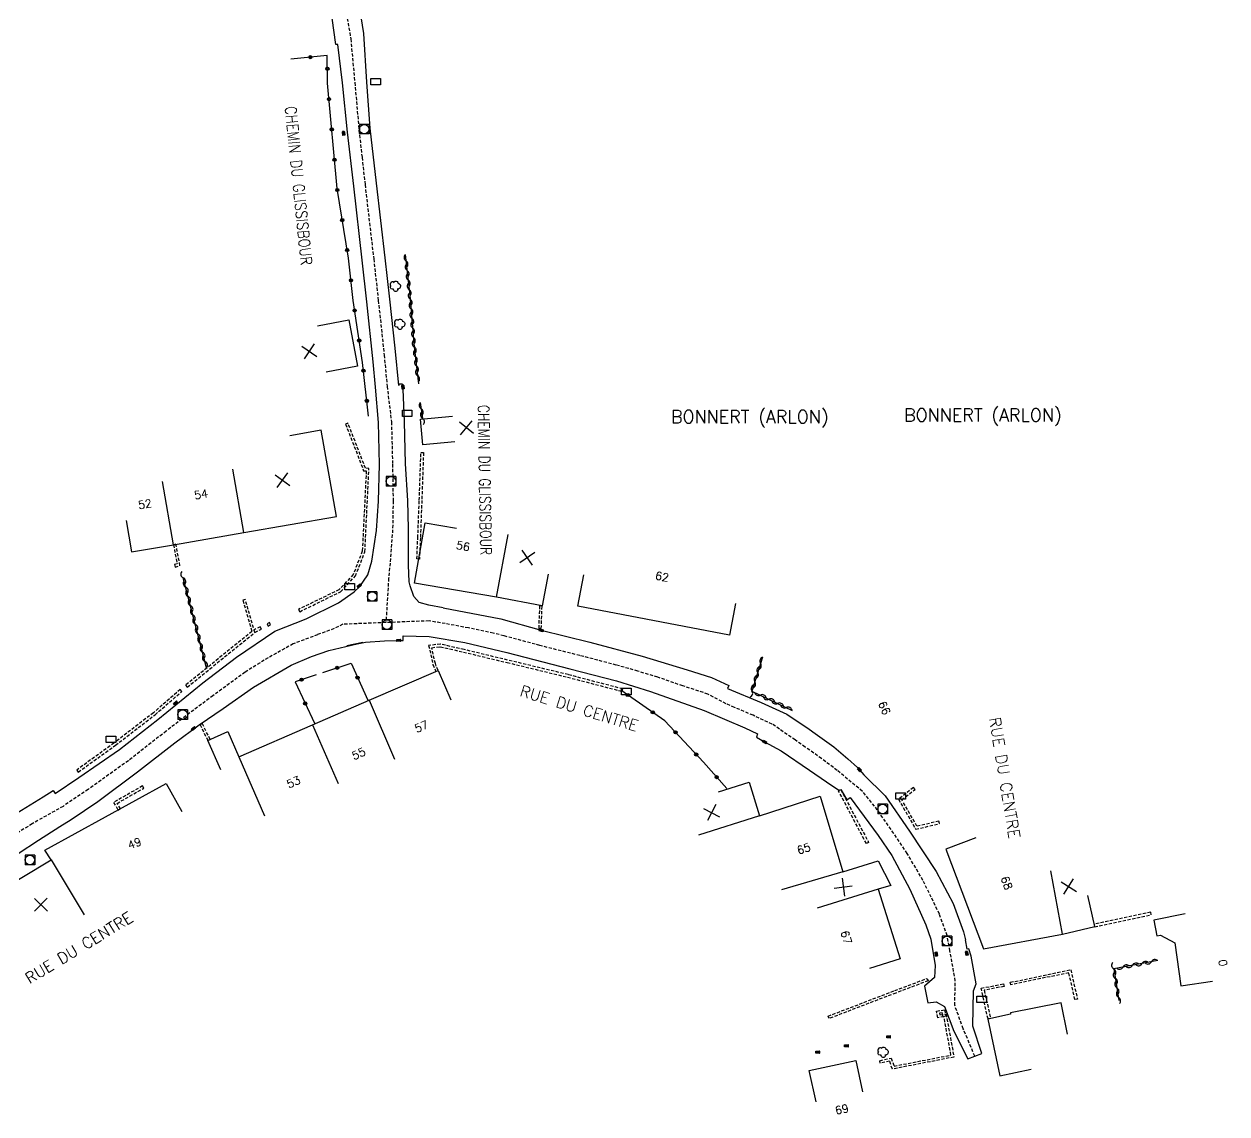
# Model space of a CAD drawing. Header units: millimetres. Extents: x 255000 to 255557, y 44000 to 44562.
# Drawn here: x 255369.5 to 255557.3, y 44136.6 to 44306.7 of the extents above; entities that cross this region are included whole.
import ezdxf
from ezdxf.enums import TextEntityAlignment as Align

# ---------------------------------------------------------------- set-up
doc = ezdxf.new("R2010")
doc.units = ezdxf.units.MM
doc.linetypes.add('DASHED', pattern=[0.75, 0.5, -0.25])
doc.layers.get('0').update_dxf_attribs({"linetype": 'CONTINUOUS'})
for name, color, linetype in [('W0001', 6, 'DASHED'), ('W0008', 7, 'CONTINUOUS'), ('W0100', 7, 'CONTINUOUS'), ('W0112', 1, 'DASHED'), ('W0300', 7, 'CONTINUOUS'), ('W0310', 3, 'CONTINUOUS'), ('W0322', 7, 'CONTINUOUS'), ('W0400', 7, 'CONTINUOUS'), ('W0420', 7, 'CONTINUOUS'), ('W0980', 7, 'CONTINUOUS'), ('W0989', 7, 'CONTINUOUS'), ('W0991', 7, 'CONTINUOUS'), ('W1102', 7, 'CONTINUOUS'), ('W1471', 7, 'CONTINUOUS')]:
    doc.layers.add(name, color=color, linetype=linetype)
doc.styles.get("Standard").update_dxf_attribs({"font": 'romans.shx', "width": 0.85})

# ---------------------------------------------------------------- blocks, each defined once
blk = doc.blocks.new('T420')
for p, q in [((0.75, 0.75), (-0.75, 0.75)), ((-0.75, 0.75), (-0.75, -0.75)), ((0.75, 0.75), (0.75, -0.75)), ((0.75, -0.75), (-0.75, -0.75))]:
    blk.add_line(p, q)
blk.add_ellipse((0, 0), major_axis=(-0.53, 0.53), ratio=1, start_param=3.926991, end_param=10.210176)
blk = doc.blocks.new('t991o')
at = {"color": 0, "linetype": 'Continuous'}
for p, q in [((-1, 1), (1, -1)), ((-1, -1), (1, 1))]:
    blk.add_line(p, q, dxfattribs=at)
blk = doc.blocks.new('T400')
for p, q in [((-0.15, 0.3), (0.15, 0.3)), ((-0.15, -0.25), (-0.15, 0.3)), ((-0.15, 0.15), (0.15, 0.15)), ((-0.15, 0), (0.15, 0)), ((0.15, 0.3), (0.15, -0.25)), ((-0.15, -0.15), (0.15, -0.15)), ((-0.15, -0.25), (-0.15, -0.3)), ((-0.15, -0.3), (0.15, -0.3)), ((0.15, -0.3), (0.15, -0.25))]:
    blk.add_line(p, q)
blk = doc.blocks.new('T1471')
at = {"color": 0, "linetype": 'Continuous', "flags": 128}
blk.add_lwpolyline([(-0.75, -0.5), (-0.75, 0.5), (0.75, 0.5), (0.75, -0.5), (-0.75, -0.5)], dxfattribs=at)
blk = doc.blocks.new('T300')
for p, q in [((-0.8, 0.51), (-0.86, 0.34)), ((-0.86, 0.34), (-0.86, 0.17)), ((-0.86, 0.17), (-0.74, 0.06)), ((-0.69, 0.63), (-0.8, 0.51)), ((-0.8, -0.06), (-0.74, 0.06)), ((-0.74, 0.06), (-0.69, 0.11)), ((-0.57, 0.69), (-0.69, 0.63)), ((-0.46, 0.69), (-0.57, 0.69)), ((-0.29, 0.63), (-0.46, 0.69)), ((-0.29, 0.63), (-0.17, 0.74)), ((-0.23, 0.57), (-0.29, 0.63)), ((-0.17, 0.74), (-0.06, 0.8)), ((-0.06, 0.8), (0.06, 0.8)), ((0.06, 0.8), (0.23, 0.74)), ((0.23, 0.74), (0.34, 0.63)), ((0.34, 0.63), (0.4, 0.51)), ((0.46, 0.46), (0.34, 0.46)), ((0.4, 0.51), (0.4, 0.46)), ((0.57, 0.4), (0.46, 0.46)), ((0.57, 0.4), (0.69, 0.29)), ((0.69, 0.29), (0.74, 0.17)), ((0.74, 0.06), (0.69, -0.17)), ((0.74, 0.17), (0.74, 0.06)), ((-0.8, -0.17), (-0.8, -0.06)), ((-0.8, -0.23), (-0.8, -0.17)), ((-0.74, -0.34), (-0.8, -0.23)), ((-0.69, -0.4), (-0.74, -0.34)), ((-0.51, -0.46), (-0.69, -0.4)), ((-0.4, -0.46), (-0.51, -0.46)), ((-0.4, -0.46), (-0.34, -0.46)), ((-0.34, -0.46), (-0.34, -0.4)), ((-0.34, -0.51), (-0.34, -0.46)), ((-0.29, -0.63), (-0.34, -0.51)), ((-0.17, -0.74), (-0.29, -0.63)), ((-0.06, -0.8), (-0.17, -0.74)), ((0.06, -0.8), (-0.06, -0.8)), ((0.17, -0.74), (0.06, -0.8)), ((0.23, -0.69), (0.17, -0.74)), ((0.29, -0.46), (0.23, -0.46)), ((0.29, -0.63), (0.23, -0.69)), ((0.46, -0.4), (0.29, -0.46)), ((0.34, -0.51), (0.29, -0.63)), ((0.34, -0.51), (0.34, -0.46)), ((0.57, -0.34), (0.46, -0.4)), ((0.63, -0.29), (0.57, -0.34)), ((0.69, -0.17), (0.63, -0.29))]:
    blk.add_line(p, q)
blk = doc.blocks.new('t322o')
at = {"color": 0, "linetype": 'Continuous'}
for radius in [0.25, 0.15]:
    blk.add_circle((0, 0), radius, dxfattribs=at)
blk = doc.blocks.new('t310o')
at = {"color": 0, "linetype": 'Continuous'}
for centre, start, end in [((-0.5, 0.38), 216.8699, 323.1304), ((0.5, -0.37), 36.8699, 143.1303)]:
    blk.add_arc(centre, 0.625, start, end, dxfattribs=at)

msp = doc.modelspace()

# ---------------------------------------------------------------- linework, layer by layer
at = {"layer": 'W0001'}
for points in [[(255413.04, 44334.57), (255414.77, 44330.21), (255416.81, 44324.44), (255418, 44319.25), (255418.48, 44316.46), (255419.08, 44312.88), (255419.58, 44309.82), (255420.51, 44304.38), (255421.14, 44297.59), (255421.79, 44290.14), (255422.27, 44285.89), (255422.74, 44281.63), (255424.09, 44270.04), (255424.81, 44263.55), (255425.72, 44255.04), (255426.18, 44250.15), (255426.86, 44244.6), (255427.03, 44238.01), (255427.12, 44232.27), (255427.04, 44227.76), (255426.65, 44222.56), (255426.42, 44220.18), (255426, 44213.28)], [(255517.96, 44145.57), (255516.16, 44149.87), (255514.82, 44153.54), (255514.91, 44157.35), (255514.08, 44162.03), (255513.64, 44164.41), (255512.43, 44167.77), (255511.15, 44170.4), (255509.86, 44173.03), (255507.41, 44177.23), (255505.31, 44180.36), (255502.32, 44184.62), (255500.4, 44186.93), (255496.47, 44190.2), (255494.03, 44192.04), (255491.47, 44193.85), (255489.9, 44194.95), (255486.32, 44197.43), (255483.33, 44198.81), (255480.43, 44200.04), (255479.12, 44200.59), (255476.28, 44202.12), (255472.37, 44203.39), (255468.44, 44204.75), (255465.35, 44205.69), (255461.97, 44206.65), (255456.28, 44208.13), (255450.02, 44209.7), (255444.41, 44211.22), (255442.77, 44211.61), (255438.88, 44212.44), (255435.25, 44213.11), (255432.73, 44213.54), (255419.26, 44213.01), (255417.91, 44212.33), (255415.32, 44211.39), (255411.51, 44209.96), (255406.97, 44207.4), (255404, 44205.53), (255398.99, 44201.86), (255395.36, 44199.17), (255391.69, 44196.34), (255385.78, 44191.72), (255379.51, 44187.23), (255375.59, 44184.59), (255370.74, 44181.87), (255367.8, 44180)]]:
    msp.add_lwpolyline(points, dxfattribs=at)
at = {"layer": 'W0008'}
for points in [[(255434.95, 44215.6), (255432.71, 44215.99), (255431.2, 44216.41), (255430.35, 44217.36), (255429.78, 44219.01), (255429.65, 44219.64), (255429.52, 44222.26), (255429.54, 44227.89), (255429.41, 44232.33), (255429.06, 44238.08), (255428.89, 44244.69), (255428.68, 44249.7), (255428.66, 44250.03), (255428.57, 44250.52), (255428.03, 44250.47), (255428.02, 44250.28), (255427.44, 44256.12), (255426.61, 44263.76), (255425.88, 44270.21), (255424.52, 44281.87), (255423.56, 44290.46), (255423.04, 44297.66), (255422.54, 44305.22), (255421.79, 44310.14)], [(255367.06, 44182.75), (255372.47, 44186.07), (255374.01, 44187.05), (255374.33, 44186.62), (255378.03, 44189.09), (255384.38, 44193.48), (255390.36, 44198.15), (255397.39, 44203.85), (255402.67, 44207.86), (255408.66, 44211.93), (255413.54, 44213.86), (255418.61, 44216.36), (255421.05, 44218.06), (255421.94, 44218.92), (255423.19, 44220.72), (255423.79, 44222.86), (255424.54, 44227.63), (255424.83, 44232.21), (255424.99, 44237.95), (255424.83, 44244.51), (255424.35, 44250.02), (255423.99, 44253.96), (255423.02, 44263.34), (255422.29, 44269.87), (255420.97, 44281.4), (255420.02, 44289.82), (255419.23, 44297.51), (255418.48, 44303.54), (255418.2, 44303.5), (255417.36, 44309.5)], [(255434.96, 44215.6), (255443.93, 44213.84), (255450.23, 44212.08), (255457.83, 44210.2), (255466.03, 44208.03), (255473.05, 44205.92), (255476.85, 44204.69), (255479.55, 44203.46), (255479.36, 44202.99), (255484.61, 44200.78), (255488.62, 44198.97), (255492.07, 44196.66), (255493.02, 44195.96), (255495.93, 44193.86), (255498.15, 44192), (255499.64, 44190.63), (255500.65, 44189.52), (255503.94, 44186.25), (255507.75, 44180.69), (255511.92, 44174.41), (255514.56, 44169.44), (255516.21, 44164.99), (255516.49, 44163.77)], [(255368.55, 44177.25), (255371.73, 44179.33), (255375.1, 44181.43), (255376.85, 44182.56), (255381, 44185.37), (255387.19, 44189.96), (255393.01, 44194.53), (255396.85, 44197.34), (255400.59, 44199.88), (255405.33, 44203.19), (255411.22, 44206.62), (255414.36, 44208), (255417.09, 44208.93), (255422.41, 44210.15), (255419.92, 44209.66), (255422.83, 44210.21), (255425.76, 44210.41), (255428.01, 44210.5), (255428.68, 44210.47), (255428.71, 44211.21), (255432.75, 44211.09), (255438.32, 44210.16), (255444.89, 44208.6), (255454.73, 44206.06), (255462.01, 44204.19), (255467.33, 44202.52), (255475.7, 44199.55), (255482.06, 44196.84), (255484.03, 44195.89), (255483.86, 44195.38), (255485.14, 44194.65), (255487.72, 44193.24), (255492.13, 44190.22), (255494.8, 44188.4), (255496.72, 44187.12), (255497.02, 44187.21), (255498, 44185.62), (255498.51, 44185.97), (255502.87, 44180.02), (255504.99, 44176.91), (255507.8, 44171.65), (255510.3, 44166.1), (255511.07, 44163.83), (255511.76, 44159.72), (255511.66, 44157.85), (255510.12, 44156.53), (255510.64, 44153.94), (255511.94, 44154.05), (255513.25, 44153.36), (255514.69, 44149.5), (255516.85, 44145.15), (255519.07, 44146), (255517.63, 44150.25), (255517.76, 44155.8), (255518.16, 44156.86), (255517.37, 44161.18), (255517.01, 44162.33), (255516.74, 44162.28), (255516.49, 44163.77)]]:
    msp.add_lwpolyline(points, dxfattribs=at)
at = {"layer": 'W0100'}
for points in [[(255415.31, 44259.61), (255420.22, 44260.53), (255421.57, 44253.31), (255416.66, 44252.39)], [(255436.76, 44241.51), (255431.78, 44241.03), (255431.4, 44245.01), (255436.37, 44245.49)], [(255385.42, 44229.23), (255386.27, 44224.3), (255392.82, 44225.43), (255403.81, 44227.36), (255418.28, 44229.86), (255415.91, 44243.29), (255410.99, 44242.42)], [(255451.31, 44220.81), (255450.39, 44215.89), (255443.25, 44217.22), (255430.47, 44219.42), (255432.12, 44228.86), (255437.04, 44227.99)], [(255480.57, 44216.24), (255479.64, 44211.33), (255455.99, 44215.83), (255456.92, 44220.74)], [(255400.21, 44190.3), (255398.2, 44194.88), (255401.33, 44196.25), (255403.04, 44192.3), (255414.53, 44197.31), (255423.37, 44201.14), (255434.16, 44205.8), (255436.14, 44201.21)], [(255347.21, 44154.49), (255344.58, 44158.75), (255348.56, 44161.2), (255357.13, 44166.31), (255364.27, 44170.57), (255373.73, 44176.24), (255372.72, 44177.77), (255391.7, 44188.18), (255394.11, 44183.79)], [(255477.94, 44186.84), (255482.7, 44188.35), (255484.36, 44183.11), (255493.83, 44186.17), (255497.33, 44174.39), (255502.88, 44176.08), (255504.83, 44172.22), (255502.87, 44171.68), (255506.28, 44160.78), (255501.51, 44159.29)], [(255518.11, 44179.68), (255513.43, 44177.9), (255519.34, 44162.37), (255531.65, 44164.66), (255536.7, 44165.81), (255535.59, 44170.69)], [(255550.83, 44167.79), (255545.92, 44166.83), (255546.4, 44164.39), (255546.96, 44164.5), (255549.19, 44163.29), (255550.14, 44156.58), (255555.09, 44157.28)], [(255532.44, 44149.04), (255531.45, 44153.94), (255523.51, 44152.33), (255523.55, 44152.13), (255520.01, 44151.39), (255521.88, 44142.53), (255526.77, 44143.56)], [(255493.16, 44138.47), (255492.1, 44143.35), (255499.36, 44144.93), (255500.42, 44140.04)]]:
    msp.add_lwpolyline(points, dxfattribs=at)
at = {"layer": 'W0112'}
for p, q in [((255422.8, 44237.38), (255420.07, 44244.41)), ((255431.2, 44232.37), (255431.46, 44239.82)), ((255392.82, 44225.43), (255393.38, 44222.45)), ((255393.38, 44222.45), (255392.97, 44222.34)), ((255405.54, 44211.74), (255404.04, 44216.87)), ((255450.39, 44215.88), (255449.99, 44215.89)), ((255450.25, 44212.33), (255450.39, 44215.88)), ((255405.54, 44211.75), (255406.55, 44212.25)), ((255406.55, 44212.25), (255406.37, 44212.61)), ((255407.59, 44212.74), (255407.98, 44212.91)), ((255407.98, 44212.91), (255407.82, 44213.27)), ((255394.97, 44203.2), (255405.54, 44211.74)), ((255454.36, 44204.76), (255462.89, 44202.53)), ((255389.94, 44198.89), (255394.15, 44202.53)), ((255396.97, 44197.34), (255398.19, 44194.85)), ((255398.19, 44194.85), (255398.55, 44195.02)), ((255387.98, 44187.77), (255383.48, 44185.21)), ((255497.03, 44187.2), (255501.38, 44178.96)), ((255383.48, 44185.21), (255384.18, 44183.98)), ((255508.73, 44181.02), (255512.43, 44181.89)), ((255501.38, 44178.96), (255501.02, 44178.77)), ((255536.67, 44165.8), (255545.52, 44167.66)), ((255545.52, 44167.66), (255545.43, 44168.05)), ((255523.5, 44157.12), (255532.95, 44159.08)), ((255532.95, 44159.08), (255533.97, 44154.5)), ((255510.65, 44157.35), (255505.6, 44155.45)), ((255518.95, 44156.2), (255522.46, 44156.88)), ((255520.02, 44151.4), (255518.95, 44156.2)), ((255505.6, 44155.45), (255495.19, 44151.46)), ((255513.23, 44152.84), (255513.42, 44151.82))]:
    msp.add_line(p, q, dxfattribs=at)
for points in [[(255420.07, 44244.41), (255419.7, 44244.26), (255422.52, 44236.99), (255422.93, 44236.97), (255422.31, 44224.42), (255420.89, 44220.77), (255418.67, 44218.41)], [(255431.46, 44239.82), (255431.86, 44239.81), (255431.6, 44232.36), (255431.39, 44226.5)], [(255412.54, 44214.98), (255418.91, 44218.08), (255421.24, 44220.55), (255422.71, 44224.33), (255423.35, 44237.35), (255422.8, 44237.38)], [(255430.83, 44223.22), (255430.98, 44226.52), (255431.2, 44232.37)], [(255393.84, 44222.16), (255393.21, 44225.51), (255392.82, 44225.43)], [(255431.39, 44226.5), (255431.23, 44223.2), (255430.83, 44223.22)], [(255392.97, 44222.34), (255393.08, 44221.95), (255393.84, 44222.16)], [(255418.67, 44218.41), (255412.36, 44215.34), (255412.54, 44214.98)], [(255404.04, 44216.87), (255403.66, 44216.76), (255405.08, 44211.89)], [(255449.99, 44215.89), (255449.85, 44212.35), (255450.25, 44212.33)], [(255406.37, 44212.61), (255405.36, 44212.11), (255405.54, 44211.75)], [(255407.82, 44213.27), (255407.43, 44213.1), (255407.59, 44212.74)], [(255405.08, 44211.89), (255394.72, 44203.51), (255394.97, 44203.2)], [(255462.89, 44202.53), (255462.99, 44202.91), (255454.46, 44205.15), (255445.01, 44207.43), (255438.21, 44209.06), (255434.52, 44209.91), (255432.67, 44209.71), (255433.33, 44206.75)], [(255434.15, 44205.8), (255433.72, 44206.87), (255433.16, 44209.36), (255434.49, 44209.51), (255438.11, 44208.67), (255444.91, 44207.04), (255454.36, 44204.76)], [(255433.33, 44206.75), (255433.78, 44205.65), (255434.15, 44205.8)], [(255394.15, 44202.53), (255393.89, 44202.83), (255389.68, 44199.2), (255383.53, 44194.46)], [(255377.95, 44189.94), (255383.77, 44194.13), (255389.94, 44198.89)], [(255398.55, 44195.02), (255397.33, 44197.52), (255396.97, 44197.34)], [(255383.53, 44194.46), (255377.71, 44190.26), (255377.95, 44189.94)], [(255384.02, 44185.06), (255388.18, 44187.42), (255387.98, 44187.77)], [(255501.02, 44178.77), (255496.67, 44187.02), (255497.03, 44187.2)], [(255508.37, 44187.54), (255506.05, 44185.7), (255508.73, 44181.02)], [(255506.56, 44185.6), (255508.62, 44187.23), (255508.37, 44187.54)], [(255384.18, 44183.98), (255384.53, 44184.18), (255384.02, 44185.06)], [(255512.43, 44181.89), (255512.34, 44182.28), (255508.93, 44181.48), (255506.56, 44185.6)], [(255545.43, 44168.05), (255536.58, 44166.19), (255536.67, 44165.8)], [(255505.46, 44155.83), (255510.51, 44157.73), (255510.65, 44157.35)], [(255532.65, 44158.61), (255523.58, 44156.73), (255523.5, 44157.12)], [(255533.97, 44154.5), (255533.58, 44154.42), (255532.65, 44158.61)], [(255495.19, 44151.46), (255495.05, 44151.84), (255505.46, 44155.83)], [(255522.46, 44156.88), (255522.53, 44156.48), (255519.43, 44155.88)], [(255519.43, 44155.88), (255520.41, 44151.48), (255520.02, 44151.4)], [(255503.11, 44144.88), (255504.91, 44145.3), (255505.34, 44144.03), (255514.24, 44145.76), (255513.14, 44151.74), (255512.17, 44151.58), (255511.99, 44152.6), (255513.23, 44152.84)], [(255513.42, 44151.82), (255513.02, 44151.75), (255512.91, 44152.37), (255512.46, 44152.28), (255512.5, 44152.04), (255513.47, 44152.19), (255514.7, 44145.45), (255505.08, 44143.57), (255504.65, 44144.83)], [(255504.65, 44144.83), (255503.2, 44144.49), (255503.11, 44144.88)]]:
    msp.add_lwpolyline(points, dxfattribs=at)
at = {"layer": 'W0310'}
for p, q in [((255431.36, 44247.65), (255431.7, 44245.14)), ((255398, 44206.22), (255394.35, 44220.28))]:
    msp.add_line(p, q, dxfattribs=at)
for points in [[(255429.02, 44270.73), (255429.74, 44264.32), (255430.42, 44256.3), (255431.09, 44250.57)], [(255484.8, 44207.86), (255483.14, 44202.58), (255489.46, 44199.55)], [(255546.52, 44160.51), (255539.65, 44159.23), (255540.47, 44154.27)]]:
    msp.add_lwpolyline(points, dxfattribs=at)
at = {"layer": 'W0322'}
for points in [[(255423.3, 44245.52), (255422.34, 44253.9), (255420.88, 44263.57), (255420.16, 44270.14), (255418.37, 44281.06), (255416.9, 44297.47), (255416.83, 44301.82), (255411.16, 44301.22)], [(255416.14, 44205.46), (255420.56, 44206.93), (255423.17, 44201.15)], [(255415.08, 44205.13), (255411.84, 44204.03), (255414.82, 44197.56)], [(255479.22, 44187.37), (255475.58, 44191.47), (255469.56, 44197.95), (255462.68, 44202.73)]]:
    msp.add_lwpolyline(points, dxfattribs=at)
at = {"layer": 'W1102'}
for p, q in [((255403.81, 44227.36), (255402.08, 44237.21)), ((255392.82, 44225.43), (255391.12, 44235.29)), ((255443.25, 44217.22), (255445.08, 44227.05)), ((255423.37, 44201.14), (255427.35, 44191.97)), ((255414.53, 44197.31), (255418.53, 44188.14)), ((255403.04, 44192.3), (255407.03, 44183.13)), ((255484.36, 44183.11), (255474.83, 44180.09)), ((255373.73, 44176.24), (255378.87, 44167.66)), ((255497.33, 44174.39), (255487.75, 44171.54)), ((255531.65, 44164.66), (255529.82, 44174.5)), ((255502.87, 44171.68), (255493.33, 44168.69))]:
    msp.add_line(p, q, dxfattribs=at)

# ---------------------------------------------------------------- block references
at = {"layer": 'W0300'}
for p in [(255427.52, 44265.76), (255428.2, 44259.83), (255503.68, 44146.19)]:
    msp.add_blockref('T300', p, dxfattribs=at)
at = {"layer": 'W0310'}
for p, rotation in [((255429.13, 44269.74), 276.3549825282196), ((255429.3, 44268.24), 276.3549825282196), ((255429.47, 44266.75), 276.3549825282196), ((255429.63, 44265.26), 276.3549825282196), ((255429.78, 44263.77), 274.8541748265741), ((255429.91, 44262.28), 274.8541748265741), ((255430.04, 44260.78), 274.8541748265741), ((255430.16, 44259.29), 274.8541748265741), ((255430.29, 44257.79), 274.8541748265741), ((255430.42, 44256.3), 276.7121436697005), ((255430.59, 44254.81), 276.7121436697005), ((255430.77, 44253.32), 276.7121436697005), ((255430.94, 44251.83), 276.7121436697005), ((255431.5, 44246.66), 277.7112369418585), ((255431.7, 44245.17), 277.7112369418585), ((255394.36, 44220.26), 104.5240957317683), ((255394.74, 44218.81), 104.5240957317683), ((255395.11, 44217.35), 104.5240957317683), ((255395.49, 44215.9), 104.5240957317683), ((255395.86, 44214.45), 104.5240957317683), ((255396.24, 44213), 104.5240957317683), ((255396.62, 44211.54), 104.5240957317683), ((255396.99, 44210.09), 104.5240957317683), ((255397.37, 44208.64), 104.5240957317683), ((255397.75, 44207.19), 104.5240957317683), ((255484.05, 44205.48), 252.5668398174134), ((255484.5, 44206.91), 252.5668398174134), ((255483.61, 44204.04), 252.5668398174134), ((255483.15, 44202.61), 252.5668398174134), ((255484.47, 44201.95), 334.407562115324), ((255485.82, 44201.3), 334.407562115324), ((255487.17, 44200.65), 334.407562115324), ((255488.52, 44200), 334.407562115324), ((255539.65, 44159.22), 279.3797293126596), ((255541.11, 44159.5), 190.5763210087193), ((255542.58, 44159.78), 190.5763210087193), ((255544.06, 44160.05), 190.5763210087193), ((255545.53, 44160.33), 190.5763210087193), ((255539.9, 44157.74), 279.3797293126596), ((255540.14, 44156.26), 279.3797293126596), ((255540.39, 44154.78), 279.3797293126596)]:
    msp.add_blockref('t310o', p, dxfattribs=dict(at, rotation=rotation))
at = {"layer": 'W0322'}
for p, rotation in [((255414.19, 44301.54), 185.9932252666865), ((255416.87, 44299.73), 90.86955104541997), ((255417.12, 44294.99), 95.10432920064756), ((255417.54, 44290.26), 95.10432920064756), ((255417.97, 44285.53), 95.10432920064756), ((255418.41, 44280.8), 99.34999050096943), ((255419.18, 44276.11), 99.34999050096943), ((255419.95, 44271.43), 99.34999050096943), ((255420.54, 44266.71), 96.23391620960106), ((255421.12, 44262), 98.57183435662162), ((255421.83, 44257.3), 98.57183435662162), ((255422.49, 44252.6), 96.50990291986754), ((255423.03, 44247.88), 96.50990291986754), ((255418.39, 44206.21), 18.40761256928676), ((255412.83, 44204.36), 198.8485400262619), ((255421.57, 44204.68), 294.2429518721933), ((255413.39, 44200.66), 294.6835335297219), ((255463.77, 44201.97), 145.2417030441012), ((255467.67, 44199.26), 145.2417030441012), ((255471.23, 44196.15), 132.8838891857455), ((255474.46, 44192.68), 132.8838891857455), ((255477.64, 44189.15), 131.5605542831403)]:
    msp.add_blockref('t322o', p, dxfattribs=dict(at, rotation=rotation))
at = {"layer": 'W0400'}
for p, rotation in [((255419.38, 44289.63), 185.1844557521326), ((255428.66, 44250.03), 183.8125228881836), ((255421.84, 44219.02), 130.4462320208414), ((255450.23, 44212.08), 254.3668212891498), ((255428.01, 44210.5), 92.21358990669249), ((255393.14, 44200.74), 128.9084862911458), ((255395.95, 44196.75), 126.9420131263437), ((255485.14, 44194.65), 60.24139404296874), ((255499.96, 44190.33), 43.45184230102205), ((255511.95, 44161.54), 9.293308599397125), ((255516.71, 44161.63), 187.3909652576521), ((255504.5, 44148.59), 90), ((255497.91, 44147.2), 90), ((255493.44, 44146.23), 90)]:
    msp.add_blockref('T400', p, dxfattribs=dict(at, rotation=rotation))
at = {"layer": 'W0420'}
for p in [(255422.61, 44290.3), (255426.78, 44235.33), (255423.85, 44217.35), (255426.15, 44212.94), (255394.26, 44198.92), (255503.56, 44184.17), (255370.4, 44176.22), (255513.62, 44163.56)]:
    msp.add_blockref('T420', p, dxfattribs=at)
at = {"layer": 'W0991'}
for p, rotation in [((255414.02, 44255.63), 280.6022611333879), ((255438.56, 44243.69), 95.56047358637561), ((255409.85, 44235.51), 9.815631717893227), ((255448.1, 44223.43), 169.4682388584969), ((255476.86, 44183.62), 287.5454736817503), ((255497.42, 44171.95), 231.8322242646049), ((255532.62, 44172.06), 12.8008538469089), ((255372.12, 44169.23), 0.4646898131631085)]:
    msp.add_blockref('t991o', p, dxfattribs=dict(at, rotation=rotation))
at = {"layer": 'W1471'}
for p in [(255424.4, 44297.72), (255429.32, 44245.95), (255420.34, 44218.89), (255463.54, 44202.52), (255383.08, 44195.05), (255506.36, 44186.2), (255519.01, 44154.48)]:
    msp.add_blockref('T1471', p, dxfattribs=at)

# ---------------------------------------------------------------- texts
at = {"layer": 'W0980'}
for p in [(255482.82, 44245.27), (255519.22, 44245.53)]:
    msp.add_text('BONNERT (ARLON)', height=2, dxfattribs=at).set_placement(p, align=Align.MIDDLE)
at = {"layer": 'W0989'}
for rotation, width, p in [(275.8292, 0.85, (255412.36, 44281.49)), (270.9575, 0.8, (255441.44, 44235.54))]:
    msp.add_text('CHEMIN DU GLISSISBOUR', height=1.75, rotation=rotation, dxfattribs=dict(at, width=width)).set_placement(p, align=Align.MIDDLE)
for rotation, p in [(342.9743, (255456.19, 44199.9)), (279.3564, (255522.63, 44189.05)), (31.3025, (255378.07, 44162.53))]:
    msp.add_text('RUE DU CENTRE', height=1.75, rotation=rotation, dxfattribs=at).set_placement(p, align=Align.MIDDLE)
at = {"layer": 'W0991'}
for s, rotation, p in [('54', 9.9496, (255397.13, 44233.3)), ('52', 9.8033, (255388.36, 44231.77)), ('56', 350.2097, (255438.05, 44225.22)), ('62', 349.2344, (255469.12, 44220.46)), ('66', 294.2257, (255503.84, 44199.95)), ('57', 23.3491, (255431.54, 44197.05)), ('55', 23.4651, (255421.74, 44192.81)), ('53', 23.5511, (255411.58, 44188.39)), ('49', 20.7004, (255386.75, 44178.82)), ('65', 17.9215, (255491.25, 44177.98)), ('68', 290.8399, (255522.93, 44172.63)), ('67', 287.3833, (255497.89, 44164.14)), ('0', 278.1241, (255556.71, 44160.15)), ('69', 12.2553, (255497.2, 44137.3))]:
    msp.add_text(s, height=1.25, rotation=rotation, dxfattribs=at).set_placement(p, align=Align.MIDDLE)

doc.saveas('drawing.dxf')
